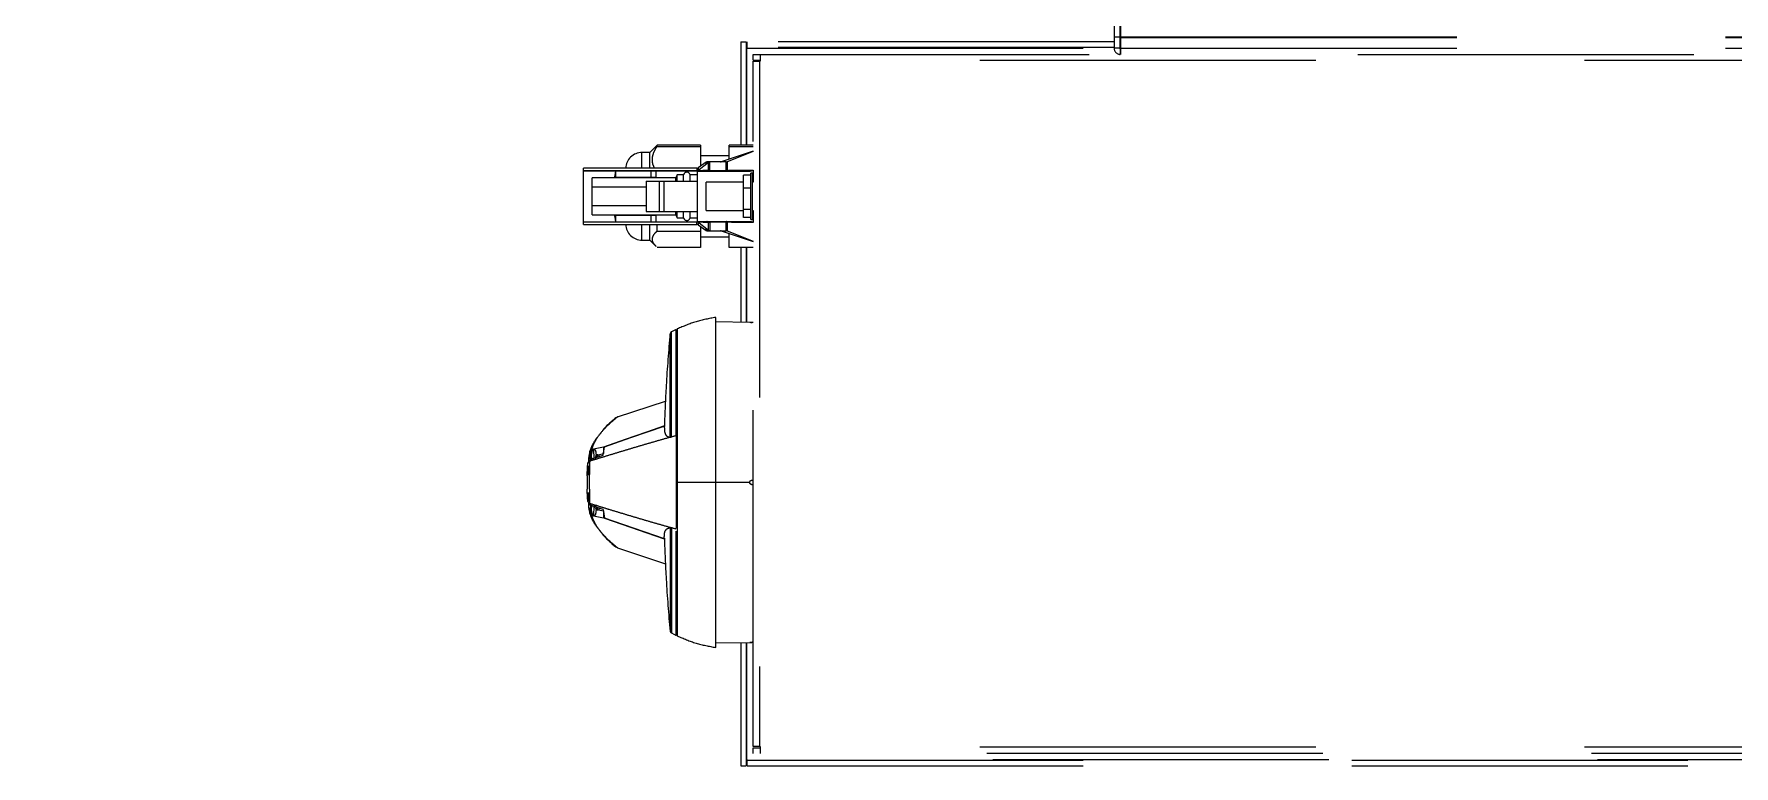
# Model space of a CAD drawing. Header units: feet. Extents: x 0.3 to 98.5, y -18.6 to 31.5.
# Drawn here: x 60.674 to 61.306, y -5.696 to -5.424 of the extents above; entities that cross this region are included whole.
import ezdxf

# ---------------------------------------------------------------- set-up
doc = ezdxf.new("R2010")
doc.units = ezdxf.units.FT
doc.header["$MEASUREMENT"] = 0
doc.linetypes.add('DASHED2', pattern=[0.375, 0.25, -0.125])
doc.layers.add('S-TRACKER TABLE', color=252, linetype='Continuous')
doc.layers.add('STRINGS', color=30, linetype='Continuous')

msp = doc.modelspace()

# ---------------------------------------------------------------- linework, layer by layer
at = {"layer": 'S-TRACKER TABLE', "linetype": 'DASHED2', "lineweight": 15, "ltscale": 0.5}
for p, q in [((61.07562, -5.38895), (61.07562, -5.42918)), ((61.07772, -5.38895), (61.07772, -5.42918)), ((61.07815, -5.43151), (61.07815, -5.41653)), ((60.93668, -5.42681), (60.93668, -5.4653)), ((60.93668, -5.42681), (60.93878, -5.42681)), ((60.93878, -5.42681), (60.93878, -5.4653)), ((61.07562, -5.42681), (60.93909, -5.42681)), ((60.93909, -5.42918), (60.93909, -5.42681)), ((61.07562, -5.42498), (61.07772, -5.42498)), ((61.07815, -5.42681), (61.07772, -5.42681)), ((61.07815, -5.42498), (61.75488, -5.42498)), ((61.07815, -5.4252), (61.75488, -5.4252)), ((60.93909, -5.42918), (60.93878, -5.42918)), ((60.939, -5.4653), (60.939, -5.42918)), ((61.07562, -5.42892), (60.93909, -5.42892)), ((60.93909, -5.42914), (61.07562, -5.42914)), ((60.94137, -5.43361), (60.94137, -5.43151)), ((60.94137, -5.43151), (61.82825, -5.43151)), ((60.94137, -5.43361), (60.94392, -5.43361)), ((60.94392, -5.43151), (60.94392, -5.43405)), ((61.8257, -5.43383), (60.94392, -5.43383)), ((61.07772, -5.42918), (61.07562, -5.42918)), ((61.07815, -5.42892), (61.07772, -5.42892)), ((61.07772, -5.42914), (61.07815, -5.42914)), ((61.07794, -5.4294), (61.07794, -5.43151)), ((61.07815, -5.4294), (61.07794, -5.4294)), ((61.07815, -5.42918), (61.75488, -5.42918)), ((60.94137, -5.68885), (60.94137, -5.43405)), ((60.94137, -5.43405), (60.94392, -5.43405)), ((60.94369, -5.43405), (60.94369, -5.68885)), ((60.90555, -5.4653), (60.90527, -5.46563)), ((60.90555, -5.46577), (60.90555, -5.4653)), ((60.92169, -5.4653), (60.90555, -5.4653)), ((60.92169, -5.4653), (60.92169, -5.47312)), ((60.9324, -5.47043), (60.9324, -5.4653)), ((60.94137, -5.4653), (60.9324, -5.4653)), ((60.90288, -5.46796), (60.89995, -5.46796)), ((60.89995, -5.47383), (60.89995, -5.46796)), ((60.90524, -5.4656), (60.90288, -5.46796)), ((60.90288, -5.47383), (60.90288, -5.46796)), ((60.90555, -5.46577), (60.92169, -5.46577)), ((60.92465, -5.47164), (60.92057, -5.47488)), ((60.92389, -5.4716), (60.92088, -5.47368)), ((60.9324, -5.46917), (60.92169, -5.46917)), ((60.92389, -5.47224), (60.92389, -5.4716)), ((60.93132, -5.47145), (60.92438, -5.47145)), ((60.92438, -5.47145), (60.92438, -5.47185)), ((60.92465, -5.47454), (60.92465, -5.47164)), ((60.92519, -5.47488), (60.92519, -5.47145)), ((60.94137, -5.4675), (60.92942, -5.47141)), ((60.92942, -5.47141), (60.92942, -5.47145)), ((60.93132, -5.47488), (60.93132, -5.47145)), ((60.94137, -5.46762), (60.93163, -5.47139)), ((60.93163, -5.47139), (60.93163, -5.47462)), ((60.9324, -5.46577), (60.94137, -5.46577)), ((60.92039, -5.47383), (60.8782, -5.47383)), ((60.8782, -5.49472), (60.8782, -5.47383)), ((60.8782, -5.47471), (60.92039, -5.47471)), ((60.8782, -5.47478), (60.92029, -5.47478)), ((60.91253, -5.47737), (60.88148, -5.47737)), ((60.88148, -5.49118), (60.88148, -5.47737)), ((60.88985, -5.47725), (60.88985, -5.47679)), ((60.90512, -5.47725), (60.88985, -5.47725)), ((60.89028, -5.47725), (60.89028, -5.47478)), ((60.9034, -5.47737), (60.9034, -5.47478)), ((60.90512, -5.47478), (60.90512, -5.47725)), ((60.91304, -5.47625), (60.91253, -5.47737)), ((60.91253, -5.47866), (60.91253, -5.47737)), ((60.91545, -5.47625), (60.91304, -5.47625)), ((60.91304, -5.47866), (60.91304, -5.47625)), ((60.91545, -5.47866), (60.91545, -5.47625)), ((60.92057, -5.47625), (60.91787, -5.47625)), ((60.91787, -5.47866), (60.91787, -5.47625)), ((60.92039, -5.47383), (60.92039, -5.47478)), ((60.92057, -5.49366), (60.92057, -5.47488)), ((60.92057, -5.47488), (60.94023, -5.47488)), ((60.92088, -5.47368), (60.92088, -5.47457)), ((60.92519, -5.47467), (60.93132, -5.47467)), ((60.94045, -5.47637), (60.93769, -5.47637)), ((60.93769, -5.49218), (60.93769, -5.47637)), ((60.94114, -5.47564), (60.94045, -5.47564)), ((60.94045, -5.4929), (60.94045, -5.47564)), ((60.94114, -5.4929), (60.94114, -5.47564)), ((60.94133, -5.47449), (60.94133, -5.47899)), ((60.88148, -5.48075), (60.9015, -5.48075)), ((60.9015, -5.47866), (60.9015, -5.48988)), ((60.9015, -5.47866), (60.92057, -5.47866)), ((60.90633, -5.47866), (60.90633, -5.48988)), ((60.90806, -5.47866), (60.90806, -5.48988)), ((60.93769, -5.47899), (60.9238, -5.47899)), ((60.9238, -5.48956), (60.9238, -5.47899)), ((60.94045, -5.48123), (60.93769, -5.48123)), ((60.94137, -5.47899), (60.94114, -5.47899)), ((60.9015, -5.4878), (60.88148, -5.4878)), ((60.9015, -5.48988), (60.92057, -5.48988)), ((60.91253, -5.49118), (60.91253, -5.48988)), ((60.91304, -5.4923), (60.91304, -5.48988)), ((60.91545, -5.4923), (60.91545, -5.48988)), ((60.91787, -5.4923), (60.91787, -5.48988)), ((60.9238, -5.48956), (60.93769, -5.48956)), ((60.94045, -5.48913), (60.93769, -5.48913)), ((60.94114, -5.48956), (60.94137, -5.48956)), ((60.94133, -5.48956), (60.94133, -5.49405)), ((60.8782, -5.49377), (60.92029, -5.49377)), ((60.92039, -5.49384), (60.8782, -5.49384)), ((60.8782, -5.49472), (60.92039, -5.49472)), ((60.88148, -5.49118), (60.91253, -5.49118)), ((60.88985, -5.4913), (60.90512, -5.4913)), ((60.88985, -5.49176), (60.88985, -5.4913)), ((60.89028, -5.49377), (60.89028, -5.4913)), ((60.89995, -5.50058), (60.89995, -5.49472)), ((60.90288, -5.50058), (60.90288, -5.49472)), ((60.9034, -5.49377), (60.9034, -5.49118)), ((60.90512, -5.4913), (60.90512, -5.49377)), ((60.90555, -5.49721), (60.90555, -5.49472)), ((60.91253, -5.49118), (60.91304, -5.4923)), ((60.91304, -5.4923), (60.91545, -5.4923)), ((60.91787, -5.4923), (60.92057, -5.4923)), ((60.92039, -5.49472), (60.92039, -5.49377)), ((60.92057, -5.49366), (60.92465, -5.49691)), ((60.92057, -5.49366), (60.94023, -5.49366)), ((60.92088, -5.49398), (60.92088, -5.49487)), ((60.92088, -5.49487), (60.92389, -5.49695)), ((60.92169, -5.49543), (60.92169, -5.50325)), ((60.92389, -5.49695), (60.92389, -5.4963)), ((60.92438, -5.49669), (60.92438, -5.4971)), ((60.92438, -5.4971), (60.93132, -5.4971)), ((60.92465, -5.49691), (60.92465, -5.49401)), ((60.92519, -5.49366), (60.92519, -5.4971)), ((60.93132, -5.49388), (60.92519, -5.49388)), ((60.92942, -5.4971), (60.92942, -5.49714)), ((60.93132, -5.4971), (60.93132, -5.49366)), ((60.93163, -5.49392), (60.93163, -5.49716)), ((60.94045, -5.49218), (60.93769, -5.49218)), ((60.94045, -5.4929), (60.94114, -5.4929)), ((60.89995, -5.50058), (60.90288, -5.50058)), ((60.90288, -5.50058), (60.90524, -5.50295)), ((60.90555, -5.49721), (60.92169, -5.49721)), ((60.92169, -5.50325), (60.90555, -5.50325)), ((60.92169, -5.49938), (60.9324, -5.49938)), ((60.92942, -5.49714), (60.94137, -5.50105)), ((60.93163, -5.49716), (60.94137, -5.50093)), ((60.9324, -5.50325), (60.9324, -5.49811)), ((60.94137, -5.50325), (60.9324, -5.50325)), ((60.93668, -5.50325), (60.93668, -5.53111)), ((60.93878, -5.50325), (60.93878, -5.53114)), ((60.939, -5.53115), (60.939, -5.50325)), ((60.91273, -5.53376), (60.91093, -5.53467)), ((60.94008, -5.53117), (60.9273, -5.53094)), ((60.94137, -5.5312), (60.94094, -5.53119)), ((60.91306, -5.53602), (60.91272, -5.53602)), ((60.91306, -5.53707), (60.91272, -5.53707)), ((60.91306, -5.53707), (60.91272, -5.53707)), ((60.8908, -5.56629), (60.9087, -5.56039)), ((60.9083, -5.56967), (60.90815, -5.56973)), ((60.88049, -5.58195), (60.88057, -5.57929)), ((60.88125, -5.57857), (60.88159, -5.5785)), ((60.88567, -5.5775), (60.8813, -5.57841)), ((60.88195, -5.57842), (60.88159, -5.5785)), ((60.88195, -5.57842), (60.88201, -5.58171)), ((60.88284, -5.57916), (60.88288, -5.58144)), ((60.88547, -5.58058), (60.88602, -5.57741)), ((60.88567, -5.5775), (60.88567, -5.57996)), ((60.91094, -5.57374), (60.91272, -5.57327)), ((60.87956, -5.5882), (60.87971, -5.58488)), ((60.87971, -5.58483), (60.87974, -5.58444)), ((60.87971, -5.58488), (60.87971, -5.58483)), ((60.87976, -5.58418), (60.87977, -5.58401)), ((60.8798, -5.58376), (60.8798, -5.58373)), ((60.88009, -5.58152), (60.88004, -5.58294)), ((60.88008, -5.58178), (60.88008, -5.58186)), ((60.88049, -5.58249), (60.88008, -5.58308)), ((60.88051, -5.58719), (60.88058, -5.58458)), ((60.88053, -5.58283), (60.88054, -5.58277)), ((60.88054, -5.58277), (60.88105, -5.58206)), ((60.881, -5.58205), (60.88138, -5.58192)), ((60.88105, -5.58206), (60.88547, -5.58058)), ((60.88201, -5.58171), (60.88214, -5.5817)), ((60.8826, -5.58121), (60.88258, -5.58179)), ((60.88284, -5.58053), (60.8826, -5.58121)), ((60.8832, -5.58047), (60.88567, -5.57996)), ((60.8833, -5.58017), (60.8833, -5.58131)), ((60.88391, -5.58032), (60.88391, -5.5811)), ((60.91272, -5.58352), (60.91272, -5.5859)), ((60.87956, -5.5882), (60.87953, -5.59065)), ((60.87953, -5.59065), (60.87956, -5.59311)), ((60.88048, -5.58834), (60.88051, -5.58719)), ((60.91272, -5.5859), (60.91272, -5.60133)), ((60.94008, -5.59065), (60.92739, -5.59065)), ((60.94094, -5.58979), (60.94137, -5.58979)), ((60.94137, -5.59152), (60.94094, -5.59152)), ((60.87961, -5.59446), (60.87956, -5.59311)), ((60.8798, -5.59755), (60.87978, -5.59742)), ((60.87988, -5.59787), (60.88006, -5.5982)), ((60.88008, -5.59822), (60.8805, -5.59883)), ((60.88028, -5.59832), (60.88011, -5.59952)), ((60.88052, -5.59459), (60.8805, -5.59354)), ((60.88004, -5.59837), (60.88009, -5.59978)), ((60.88053, -5.59844), (60.88053, -5.59842)), ((60.88054, -5.59853), (60.88053, -5.59844)), ((60.88054, -5.59853), (60.88105, -5.59925)), ((60.881, -5.59926), (60.88138, -5.59938)), ((60.88547, -5.60073), (60.88105, -5.59925)), ((60.88125, -5.60274), (60.88159, -5.60281)), ((60.8813, -5.6029), (60.88567, -5.6038)), ((60.88159, -5.60281), (60.88195, -5.60288)), ((60.88201, -5.59959), (60.88195, -5.60288)), ((60.8826, -5.60009), (60.88259, -5.59976)), ((60.8826, -5.60009), (60.88287, -5.6009)), ((60.88288, -5.59986), (60.88284, -5.60214)), ((60.88567, -5.60134), (60.8832, -5.60083)), ((60.8833, -5.6), (60.8833, -5.60113)), ((60.88391, -5.60021), (60.88391, -5.60098)), ((60.88547, -5.60073), (60.88602, -5.6039)), ((60.88567, -5.60135), (60.88567, -5.6038)), ((60.9083, -5.61163), (60.88567, -5.6038)), ((60.88602, -5.6039), (60.90825, -5.61158)), ((60.91272, -5.60133), (60.91272, -5.60367)), ((60.91272, -5.60804), (60.91094, -5.60757)), ((60.8908, -5.61501), (60.9087, -5.62091)), ((60.91093, -5.64663), (60.91273, -5.64755)), ((60.91272, -5.64424), (60.91306, -5.64423)), ((60.91272, -5.64529), (60.91306, -5.64528)), ((60.92739, -5.65036), (60.94008, -5.65014)), ((60.93668, -5.6502), (60.93668, -5.69609)), ((60.93878, -5.65016), (60.93878, -5.69609)), ((60.939, -5.69373), (60.939, -5.65016)), ((60.94137, -5.65011), (60.94094, -5.65012)), ((60.94392, -5.68885), (60.94137, -5.68885)), ((60.94137, -5.6914), (60.94137, -5.6893)), ((60.94137, -5.6893), (60.94392, -5.6893)), ((61.82825, -5.6914), (60.94137, -5.6914)), ((60.94392, -5.68885), (60.94392, -5.6914)), ((61.8257, -5.68908), (60.94392, -5.68908)), ((60.93668, -5.69609), (60.93878, -5.69609)), ((60.93878, -5.69373), (60.93909, -5.69373)), ((60.93909, -5.69609), (60.93909, -5.69373)), ((61.83052, -5.69377), (60.93909, -5.69377)), ((60.93909, -5.69399), (61.83052, -5.69399)), ((60.93909, -5.69609), (61.83052, -5.69609))]:
    msp.add_line(p, q, dxfattribs=at)
at = {"layer": 'S-TRACKER TABLE', "linetype": 'DASHED2', "lineweight": 15, "ltscale": 0.5, "flags": 128}
for points in [[(60.90801, -5.56977), (60.90169, -5.57196), (60.89368, -5.57473), (60.88567, -5.5775)], [(60.88602, -5.57741), (60.89586, -5.57401), (60.90825, -5.56972)], [(60.88138, -5.58192), (60.8817, -5.58182), (60.88201, -5.58171)], [(60.88201, -5.59959), (60.8817, -5.59949), (60.88138, -5.59938)]]:
    msp.add_lwpolyline(points, dxfattribs=at)
at = {"layer": 'S-TRACKER TABLE', "linetype": 'DASHED2', "lineweight": 15, "ltscale": 0.5}
for centre, radius, start, end in [((61.07794, -5.42918), 0.00232, 180, 270), ((61.07794, -5.42918), 0.000219, 180, 270), ((60.89995, -5.474), 0.00604, 90, 178.36275), ((60.92438, -5.47231), 0.000863, 90, 124.60568), ((60.92519, -5.47231), 0.000863, 90, 128.51979), ((60.92915, -5.47059), 0.000863, 270, 288.11514), ((60.93132, -5.47059), 0.000863, 270, 291.17809), ((60.91666, -5.47654), 0.00124, 13.65713, 166.34287), ((60.92039, -5.47297), 0.000863, 270, 304.60568), ((60.92057, -5.47407), 0.000817, 270.13072, 311.29732), ((60.92408, -5.47425), 0.000639, 272.62091, 332.46435), ((60.93126, -5.4745), 0.00039, 278.47185, 341.22885), ((60.93132, -5.47355), 0.00112, 269.90551, 286.03748), ((60.89995, -5.49454), 0.00604, 181.63725, 270), ((60.91666, -5.49201), 0.00124, 193.65713, 346.34287), ((60.92039, -5.49558), 0.000863, 55.39432, 90), ((60.92057, -5.49448), 0.000817, 48.70268, 89.86928), ((60.92438, -5.49624), 0.000863, 235.39432, 270), ((60.92408, -5.4943), 0.000639, 27.53565, 87.37909), ((60.92519, -5.49624), 0.000863, 231.48021, 270), ((60.92915, -5.49796), 0.000863, 71.88486, 90), ((60.93126, -5.49405), 0.00039, 18.77115, 81.52815), ((60.93132, -5.495), 0.00112, 73.96252, 90.09449), ((60.93132, -5.49796), 0.000863, 68.82191, 90)]:
    msp.add_arc(centre, radius, start, end, dxfattribs=at)
for start_param, end_param in [(0.964354, 1.104772), (2.036821, 2.177239)]:
    msp.add_ellipse((60.89351, -5.48427), major_axis=(0, 0.01666), ratio=0.24643, start_param=start_param, end_param=end_param, dxfattribs=at)
for points, knots in [([(60.90469, -5.47383), (60.90458, -5.47364), (60.90405, -5.47272), (60.90374, -5.47101), (60.90396, -5.46879), (60.90471, -5.46706), (60.90536, -5.46607), (60.90555, -5.46577)], [0, 0, 0, 0, 0.072772, 0.355554, 0.613676, 0.881514, 1, 1, 1, 1]), ([(60.92057, -5.47488), (60.92057, -5.47488), (60.9206, -5.47486), (60.92076, -5.47475), (60.92095, -5.47471), (60.92111, -5.47468)], [0, 0, 0, 0, 0.013286, 0.201551, 1, 1, 1, 1]), ([(60.92111, -5.47468), (60.92164, -5.47465), (60.92242, -5.47462), (60.92383, -5.47457), (60.92443, -5.47455), (60.92465, -5.47454)], [0, 0, 0, 0, 0.584706, 0.851036, 1, 1, 1, 1]), ([(60.92465, -5.47454), (60.92469, -5.47456), (60.92478, -5.4746), (60.92492, -5.47464), (60.92507, -5.47466), (60.92514, -5.47467), (60.92519, -5.47467)], [0, 0, 0, 0, 0.347779, 0.693541, 0.817926, 1, 1, 1, 1]), ([(60.93163, -5.47462), (60.93324, -5.4746), (60.93643, -5.47455), (60.9397, -5.47451), (60.94133, -5.47449)], [0, 0, 0, 0, 0.504284, 1, 1, 1, 1]), ([(60.94133, -5.47449), (60.94132, -5.47452), (60.94132, -5.47457), (60.94126, -5.47466), (60.94113, -5.47475), (60.94079, -5.47487), (60.94047, -5.47488), (60.94023, -5.47488)], [0, 0, 0, 0, 0.077089, 0.154139, 0.26443, 0.460052, 1, 1, 1, 1]), ([(60.92111, -5.49387), (60.92095, -5.49384), (60.92076, -5.4938), (60.9206, -5.49369), (60.92057, -5.49366), (60.92057, -5.49366)], [0, 0, 0, 0, 0.798449, 0.986714, 1, 1, 1, 1]), ([(60.92465, -5.49401), (60.92404, -5.49399), (60.92256, -5.49394), (60.92165, -5.49389), (60.92111, -5.49387)], [0, 0, 0, 0, 0.415229, 1, 1, 1, 1]), ([(60.92465, -5.49401), (60.92471, -5.49398), (60.92479, -5.49394), (60.92494, -5.4939), (60.92506, -5.49388), (60.92514, -5.49388), (60.92519, -5.49388)], [0, 0, 0, 0, 0.457271, 0.684998, 0.789758, 1, 1, 1, 1]), ([(60.94133, -5.49405), (60.9397, -5.49404), (60.93643, -5.494), (60.93324, -5.49395), (60.93163, -5.49392)], [0, 0, 0, 0, 0.495678, 1, 1, 1, 1]), ([(60.94023, -5.49366), (60.94045, -5.49367), (60.94074, -5.49368), (60.94106, -5.49377), (60.9412, -5.49384), (60.94129, -5.49393), (60.94132, -5.494), (60.94133, -5.49404), (60.94133, -5.49405)], [0, 0, 0, 0, 0.507701, 0.649393, 0.791942, 0.878275, 0.965292, 1, 1, 1, 1]), ([(60.90527, -5.50292), (60.90494, -5.50258), (60.90417, -5.50179), (60.90372, -5.50049), (60.90396, -5.4991), (60.90471, -5.49801), (60.90536, -5.4974), (60.90555, -5.49721)], [0, 0, 0, 0, 0.182683, 0.431944, 0.65947, 0.895559, 1, 1, 1, 1]), ([(60.91095, -5.53467), (60.91087, -5.53471), (60.91073, -5.5348), (60.91056, -5.53501), (60.91044, -5.53524), (60.91041, -5.53541), (60.9104, -5.5355)], [0, 0, 0, 0, 0.249897, 0.499873, 0.749918, 1, 1, 1, 1]), ([(60.91094, -5.57374), (60.91094, -5.57128), (60.91094, -5.56636), (60.91094, -5.55955), (60.91094, -5.55332), (60.91094, -5.54783), (60.91094, -5.54318), (60.91094, -5.53946), (60.91094, -5.53671), (60.91094, -5.53515), (60.91094, -5.5345), (60.91094, -5.53468), (60.91094, -5.53468)], [0, 0, 0, 0, 0.110826, 0.22166, 0.332502, 0.443345, 0.55418, 0.665003, 0.775813, 0.886615, 0.997417, 1, 1, 1, 1]), ([(60.91272, -5.57327), (60.91272, -5.57012), (60.91272, -5.56384), (60.91272, -5.5554), (60.91272, -5.54801), (60.91272, -5.54198), (60.91272, -5.53742), (60.91272, -5.5347), (60.91272, -5.53354), (60.91272, -5.53383), (60.91272, -5.53386)], [0, 0, 0, 0, 0.140459, 0.280919, 0.421379, 0.561838, 0.702298, 0.842757, 0.983216, 1, 1, 1, 1]), ([(60.91306, -5.5336), (60.91306, -5.53381), (60.91306, -5.53423), (60.91306, -5.53763), (60.91306, -5.5429), (60.91306, -5.55005), (60.91306, -5.55875), (60.91306, -5.56868), (60.91306, -5.57945), (60.91306, -5.58692), (60.91306, -5.59065)], [0, 0, 0, 0, 0.124995, 0.249994, 0.374998, 0.500003, 0.625007, 0.750006, 0.875002, 1, 1, 1, 1]), ([(60.92739, -5.59065), (60.92739, -5.58664), (60.92739, -5.5786), (60.92739, -5.56701), (60.92739, -5.55633), (60.92739, -5.54698), (60.92739, -5.53929), (60.92739, -5.53361), (60.92739, -5.52996), (60.92739, -5.52951), (60.92739, -5.52928)], [0, 0, 0, 0, 0.124998, 0.249994, 0.374993, 0.499997, 0.625002, 0.750005, 0.875004, 1, 1, 1, 1]), ([(60.94094, -5.53119), (60.94083, -5.53119), (60.9406, -5.53118), (60.94031, -5.53117), (60.94012, -5.53117), (60.94005, -5.53117), (60.94011, -5.53117), (60.94014, -5.53117)], [0, 0, 0, 0, 0.200475, 0.400831, 0.600916, 0.800987, 1, 1, 1, 1]), ([(60.94047, -5.53118), (60.94051, -5.53118), (60.94065, -5.53118), (60.94082, -5.53119), (60.94094, -5.53119)], [0, 0, 0, 0, 0.333518, 1, 1, 1, 1]), ([(60.91042, -5.53524), (60.90987, -5.54171), (60.9089, -5.55324), (60.90848, -5.5648), (60.90829, -5.56987)], [0, 0, 0, 0, 0.560965, 1, 1, 1, 1]), ([(60.9104, -5.5355), (60.9104, -5.5355), (60.9104, -5.53548), (60.9104, -5.5355), (60.9104, -5.53553)], [0, 0, 0, 0, 0.198635, 1, 1, 1, 1]), ([(60.9104, -5.57387), (60.9104, -5.57154), (60.9104, -5.5668), (60.9104, -5.56016), (60.9104, -5.55395), (60.9104, -5.54844), (60.9104, -5.54378), (60.9104, -5.54011), (60.9104, -5.5375), (60.9104, -5.53587), (60.9104, -5.53562), (60.9104, -5.5355)], [0, 0, 0, 0, 0.107948, 0.219107, 0.332513, 0.447078, 0.561643, 0.67505, 0.786209, 0.894157, 1, 1, 1, 1]), ([(60.8813, -5.57841), (60.88151, -5.57773), (60.88195, -5.57637), (60.88349, -5.57365), (60.88612, -5.57037), (60.88924, -5.56765), (60.8908, -5.56629)], [0, 0, 0, 0, 0.250112, 0.500102, 0.749861, 1, 1, 1, 1]), ([(60.89049, -5.56641), (60.8888, -5.56784), (60.8866, -5.5697), (60.88543, -5.57116), (60.88517, -5.57149)], [0, 0, 0, 0, 0.77246, 1, 1, 1, 1]), ([(60.8908, -5.56629), (60.89078, -5.56628), (60.89075, -5.56626), (60.89075, -5.56632), (60.89075, -5.56634)], [0, 0, 0, 0, 0.582074, 1, 1, 1, 1]), ([(60.88078, -5.57873), (60.88096, -5.57821), (60.88138, -5.577), (60.88252, -5.5748), (60.88424, -5.57284), (60.88495, -5.57202)], [0, 0, 0, 0, 0.30248, 0.711367, 1, 1, 1, 1]), ([(60.90826, -5.56987), (60.90829, -5.57071), (60.90834, -5.5723), (60.9091, -5.57357), (60.90996, -5.57377), (60.9104, -5.57387)], [0, 0, 0, 0, 0.361195, 0.680125, 1, 1, 1, 1]), ([(60.88125, -5.57857), (60.88115, -5.5786), (60.88093, -5.57867), (60.88068, -5.57892), (60.88055, -5.5792), (60.88054, -5.57938), (60.88053, -5.57945)], [0, 0, 0, 0, 0.296895, 0.595089, 0.859646, 1, 1, 1, 1]), ([(60.8806, -5.57916), (60.88061, -5.57911), (60.88063, -5.57896), (60.88075, -5.57874), (60.88095, -5.57854), (60.88114, -5.57844), (60.88126, -5.57841), (60.8813, -5.57841)], [0, 0, 0, 0, 0.13329, 0.376521, 0.625906, 0.900721, 1, 1, 1, 1]), ([(60.881, -5.58205), (60.88089, -5.58167), (60.88068, -5.58091), (60.88106, -5.57935), (60.88125, -5.57857)], [0, 0, 0, 0, 0.499951, 1, 1, 1, 1]), ([(60.88138, -5.58192), (60.88126, -5.58155), (60.88102, -5.58081), (60.8814, -5.57927), (60.88159, -5.5785)], [0, 0, 0, 0, 0.49996, 1, 1, 1, 1]), ([(60.88284, -5.57916), (60.88284, -5.57909), (60.88282, -5.57895), (60.88272, -5.57875), (60.88257, -5.57858), (60.88236, -5.57845), (60.88214, -5.5784), (60.882, -5.57842), (60.88195, -5.57842)], [0, 0, 0, 0, 0.147837, 0.294914, 0.460848, 0.655409, 0.880489, 1, 1, 1, 1]), ([(60.89591, -5.57809), (60.89452, -5.57851), (60.89172, -5.57934), (60.88894, -5.58019), (60.88754, -5.58062)], [0, 0, 0, 0, 0.500014, 1, 1, 1, 1]), ([(60.9043, -5.57563), (60.9029, -5.57603), (60.9001, -5.57684), (60.89731, -5.57767), (60.89591, -5.57809)], [0, 0, 0, 0, 0.49996, 1, 1, 1, 1]), ([(60.91272, -5.57327), (60.91131, -5.57365), (60.9085, -5.57443), (60.9057, -5.57523), (60.9043, -5.57563)], [0, 0, 0, 0, 0.500027, 1, 1, 1, 1]), ([(60.9104, -5.57387), (60.91042, -5.57386), (60.91046, -5.57386), (60.91065, -5.57381), (60.91084, -5.57376), (60.91094, -5.57374)], [0, 0, 0, 0, 0.332037, 0.664851, 1, 1, 1, 1]), ([(60.91272, -5.57327), (60.91272, -5.57328), (60.91272, -5.5733), (60.91272, -5.57359), (60.91272, -5.57413), (60.91272, -5.57543), (60.91272, -5.57859), (60.91272, -5.58155), (60.91272, -5.58352)], [0, 0, 0, 0, 0.063169, 0.124147, 0.180629, 0.248837, 0.498992, 1, 1, 1, 1]), ([(60.87971, -5.58488), (60.87972, -5.58484), (60.87974, -5.58476), (60.87994, -5.58466), (60.88022, -5.58459), (60.88046, -5.58458), (60.88058, -5.58458)], [0, 0, 0, 0, 0.242126, 0.498874, 0.756851, 1, 1, 1, 1]), ([(60.87974, -5.58444), (60.87974, -5.58436), (60.87975, -5.58427), (60.87976, -5.58419), (60.87976, -5.58418)], [0, 0, 0, 0, 0.950682, 1, 1, 1, 1]), ([(60.87977, -5.58401), (60.87978, -5.58398), (60.87978, -5.58391), (60.87979, -5.58381), (60.8798, -5.58377), (60.8798, -5.58376)], [0, 0, 0, 0, 0.265438, 0.656204, 1, 1, 1, 1]), ([(60.8798, -5.58373), (60.87981, -5.58363), (60.87982, -5.5835), (60.87989, -5.5834), (60.8799, -5.58338)], [0, 0, 0, 0, 0.795767, 1, 1, 1, 1]), ([(60.87982, -5.5837), (60.87984, -5.5836), (60.87987, -5.58339), (60.88003, -5.58312), (60.88026, -5.58289), (60.88045, -5.58281), (60.88054, -5.58277)], [0, 0, 0, 0, 0.2442, 0.499985, 0.755788, 1, 1, 1, 1]), ([(60.87987, -5.58357), (60.87987, -5.58359), (60.87986, -5.58362), (60.87986, -5.58367), (60.87986, -5.58368)], [0, 0, 0, 0, 0.724244, 1, 1, 1, 1]), ([(60.8799, -5.58337), (60.87989, -5.58339), (60.87988, -5.58343), (60.87987, -5.58353), (60.87987, -5.58357)], [0, 0, 0, 0, 0.64942, 1, 1, 1, 1]), ([(60.87997, -5.58487), (60.87995, -5.5853), (60.87991, -5.58629), (60.87989, -5.5874), (60.87988, -5.58802)], [0, 0, 0, 0, 0.442446, 1, 1, 1, 1]), ([(60.88055, -5.58277), (60.88048, -5.5828), (60.88034, -5.58285), (60.88016, -5.58299), (60.88, -5.58317), (60.87993, -5.58331), (60.87989, -5.58338)], [0, 0, 0, 0, 0.235822, 0.485878, 0.743886, 1, 1, 1, 1]), ([(60.8799, -5.58338), (60.87994, -5.58331), (60.88002, -5.58314), (60.88024, -5.58294), (60.88043, -5.58287), (60.88053, -5.58283)], [0, 0, 0, 0, 0.276815, 0.646608, 1, 1, 1, 1]), ([(60.88008, -5.58186), (60.88008, -5.58191), (60.88007, -5.58213), (60.8801, -5.58244), (60.88017, -5.58276), (60.88024, -5.58291), (60.88028, -5.58298)], [0, 0, 0, 0, 0.098593, 0.439737, 0.754855, 1, 1, 1, 1]), ([(60.88053, -5.57945), (60.88048, -5.57962), (60.88038, -5.57999), (60.88025, -5.58055), (60.88014, -5.58113), (60.88011, -5.58149), (60.88009, -5.58168)], [0, 0, 0, 0, 0.197202, 0.42961, 0.697213, 1, 1, 1, 1]), ([(60.88105, -5.58206), (60.88093, -5.58211), (60.88071, -5.58221), (60.88056, -5.58241), (60.88049, -5.5825)], [0, 0, 0, 0, 0.542272, 1, 1, 1, 1]), ([(60.88057, -5.58344), (60.88056, -5.58328), (60.88054, -5.583), (60.88053, -5.58288), (60.88053, -5.58283)], [0, 0, 0, 0, 0.523536, 1, 1, 1, 1]), ([(60.88754, -5.58062), (60.88638, -5.58097), (60.88404, -5.58169), (60.88171, -5.58241), (60.88054, -5.58277)], [0, 0, 0, 0, 0.499999, 1, 1, 1, 1]), ([(60.88058, -5.58458), (60.88058, -5.58442), (60.88059, -5.58401), (60.88057, -5.58365), (60.88057, -5.58344)], [0, 0, 0, 0, 0.388905, 1, 1, 1, 1]), ([(60.8805, -5.59354), (60.88049, -5.5931), (60.88047, -5.59213), (60.88046, -5.59082), (60.88047, -5.58953), (60.88048, -5.58877), (60.88048, -5.58834)], [0, 0, 0, 0, 0.254564, 0.562183, 0.753796, 1, 1, 1, 1]), ([(60.91306, -5.59065), (60.91306, -5.59439), (60.91306, -5.60185), (60.91306, -5.61263), (60.91306, -5.62255), (60.91306, -5.63125), (60.91306, -5.6384), (60.91306, -5.64368), (60.91306, -5.64707), (60.91306, -5.64749), (60.91306, -5.64771)], [0, 0, 0, 0, 0.124998, 0.249994, 0.374993, 0.499997, 0.625002, 0.750006, 0.875005, 1, 1, 1, 1]), ([(60.92739, -5.59065), (60.92492, -5.59065), (60.91998, -5.59065), (60.91537, -5.59065), (60.91306, -5.59065)], [0, 0, 0, 0, 0.499983, 1, 1, 1, 1]), ([(60.92739, -5.65203), (60.92739, -5.6518), (60.92739, -5.65134), (60.92739, -5.64769), (60.92739, -5.64202), (60.92739, -5.63433), (60.92739, -5.62497), (60.92739, -5.61429), (60.92739, -5.6027), (60.92739, -5.59467), (60.92739, -5.59065)], [0, 0, 0, 0, 0.124996, 0.249995, 0.374998, 0.500003, 0.625007, 0.750006, 0.875002, 1, 1, 1, 1]), ([(60.94008, -5.59065), (60.94009, -5.59054), (60.94012, -5.59031), (60.94031, -5.59003), (60.9406, -5.58983), (60.94083, -5.5898), (60.94094, -5.58979)], [0, 0, 0, 0, 0.250341, 0.500076, 0.749944, 1, 1, 1, 1]), ([(60.94008, -5.59065), (60.94009, -5.59056), (60.9401, -5.59036), (60.94025, -5.59011), (60.94047, -5.58991), (60.94071, -5.5898), (60.94088, -5.58979), (60.94094, -5.58979)], [0, 0, 0, 0, 0.213377, 0.426689, 0.641796, 0.858909, 1, 1, 1, 1]), ([(60.94094, -5.59152), (60.94083, -5.5915), (60.9406, -5.59148), (60.94031, -5.59128), (60.94012, -5.59099), (60.94009, -5.59077), (60.94008, -5.59065)], [0, 0, 0, 0, 0.250469, 0.500244, 0.750069, 1, 1, 1, 1]), ([(60.94094, -5.59152), (60.94084, -5.59151), (60.94065, -5.59149), (60.94039, -5.59134), (60.94019, -5.59112), (60.94009, -5.59087), (60.94008, -5.59071), (60.94008, -5.59065)], [0, 0, 0, 0, 0.214754, 0.429423, 0.646086, 0.862877, 1, 1, 1, 1]), ([(60.87961, -5.59446), (60.87962, -5.59448), (60.87964, -5.59452), (60.87985, -5.59456), (60.88015, -5.59459), (60.8804, -5.59459), (60.88052, -5.59459)], [0, 0, 0, 0, 0.24208, 0.500068, 0.757991, 1, 1, 1, 1]), ([(60.87978, -5.59742), (60.87977, -5.59724), (60.87974, -5.59686), (60.87967, -5.59585), (60.87963, -5.59504), (60.87961, -5.59446)], [0, 0, 0, 0, 0.211991, 0.440674, 1, 1, 1, 1]), ([(60.88055, -5.59809), (60.88045, -5.59807), (60.88024, -5.59802), (60.87999, -5.59786), (60.87982, -5.59765), (60.8798, -5.59749), (60.87978, -5.59742)], [0, 0, 0, 0, 0.243244, 0.501392, 0.763142, 1, 1, 1, 1]), ([(60.8798, -5.59755), (60.87981, -5.59764), (60.87984, -5.59784), (60.88001, -5.5981), (60.88024, -5.59831), (60.88043, -5.59838), (60.88053, -5.59842)], [0, 0, 0, 0, 0.244598, 0.500107, 0.755516, 1, 1, 1, 1]), ([(60.87991, -5.59446), (60.87991, -5.59468), (60.87992, -5.59574), (60.87997, -5.5967), (60.88001, -5.59747)], [0, 0, 0, 0, 0.200548, 1, 1, 1, 1]), ([(60.88006, -5.5982), (60.88013, -5.59827), (60.88026, -5.59842), (60.88045, -5.59849), (60.88054, -5.59853)], [0, 0, 0, 0, 0.488204, 1, 1, 1, 1]), ([(60.88055, -5.59582), (60.88055, -5.5958), (60.88055, -5.59578), (60.88055, -5.59575), (60.88055, -5.59573), (60.88054, -5.59535), (60.88053, -5.59497), (60.88052, -5.59459)], [0, 0, 0, 0, 0.040702, 0.063552, 0.070622, 0.074797, 1, 1, 1, 1]), ([(60.88053, -5.59842), (60.88053, -5.59838), (60.88054, -5.59829), (60.88055, -5.59816), (60.88055, -5.59809)], [0, 0, 0, 0, 0.524004, 1, 1, 1, 1]), ([(60.88058, -5.59692), (60.88058, -5.59685), (60.88058, -5.59672), (60.88057, -5.5965), (60.88057, -5.59622), (60.88056, -5.59598), (60.88056, -5.59584), (60.88055, -5.59582)], [0, 0, 0, 0, 0.194442, 0.348773, 0.623395, 0.956333, 1, 1, 1, 1]), ([(60.88055, -5.59809), (60.88056, -5.59791), (60.88058, -5.59756), (60.88058, -5.59713), (60.88058, -5.59692)], [0, 0, 0, 0, 0.527904, 1, 1, 1, 1]), ([(60.88011, -5.59952), (60.8801, -5.59957), (60.88002, -5.60004), (60.88029, -5.60099), (60.88053, -5.60186)], [0, 0, 0, 0, 0.091641, 1, 1, 1, 1]), ([(60.88125, -5.60274), (60.88115, -5.60271), (60.88093, -5.60264), (60.88068, -5.60238), (60.88055, -5.6021), (60.88054, -5.60192), (60.88053, -5.60186)], [0, 0, 0, 0, 0.296912, 0.595127, 0.859611, 1, 1, 1, 1]), ([(60.88754, -5.60069), (60.88638, -5.60033), (60.88404, -5.59961), (60.88171, -5.59889), (60.88054, -5.59853)], [0, 0, 0, 0, 0.500003, 1, 1, 1, 1]), ([(60.88055, -5.59889), (60.88062, -5.59896), (60.88076, -5.59912), (60.88095, -5.5992), (60.88105, -5.59925)], [0, 0, 0, 0, 0.468038, 1, 1, 1, 1]), ([(60.8806, -5.60215), (60.88061, -5.6022), (60.88063, -5.60235), (60.88075, -5.60256), (60.88095, -5.60276), (60.88114, -5.60286), (60.88126, -5.60289), (60.8813, -5.6029)], [0, 0, 0, 0, 0.133124, 0.376329, 0.625686, 0.900538, 1, 1, 1, 1]), ([(60.88495, -5.60928), (60.88424, -5.60847), (60.88252, -5.6065), (60.88138, -5.60431), (60.88096, -5.60309), (60.88078, -5.60258)], [0, 0, 0, 0, 0.288475, 0.697451, 1, 1, 1, 1]), ([(60.88125, -5.60274), (60.88106, -5.60196), (60.88068, -5.6004), (60.88089, -5.59964), (60.881, -5.59926)], [0, 0, 0, 0, 0.499958, 1, 1, 1, 1]), ([(60.88159, -5.60281), (60.8814, -5.60204), (60.88102, -5.6005), (60.88126, -5.59975), (60.88138, -5.59938)], [0, 0, 0, 0, 0.50004, 1, 1, 1, 1]), ([(60.8908, -5.61501), (60.88923, -5.61365), (60.88752, -5.61216), (60.88576, -5.61035), (60.8852, -5.60972), (60.88438, -5.60872), (60.8832, -5.60715), (60.8823, -5.60554), (60.88164, -5.60399), (60.88143, -5.60333), (60.8813, -5.6029)], [0, 0, 0, 0, 0.250089, 0.27273, 0.374983, 0.388591, 0.499966, 0.749904, 0.837488, 1, 1, 1, 1]), ([(60.88195, -5.60288), (60.88205, -5.60289), (60.88224, -5.6029), (60.88251, -5.60278), (60.88271, -5.60258), (60.88282, -5.60235), (60.88284, -5.60221), (60.88284, -5.60214)], [0, 0, 0, 0, 0.235721, 0.468194, 0.705915, 0.866977, 1, 1, 1, 1]), ([(60.8829, -5.59897), (60.88289, -5.59904), (60.88288, -5.59918), (60.88277, -5.59937), (60.88262, -5.59952), (60.88242, -5.59961), (60.88221, -5.59964), (60.88207, -5.59961), (60.88201, -5.59959)], [0, 0, 0, 0, 0.159439, 0.318693, 0.482265, 0.655, 0.844556, 1, 1, 1, 1]), ([(60.89591, -5.60322), (60.89452, -5.6028), (60.89172, -5.60196), (60.88894, -5.60111), (60.88754, -5.60069)], [0, 0, 0, 0, 0.499997, 1, 1, 1, 1]), ([(60.9043, -5.60568), (60.9029, -5.60528), (60.9001, -5.60446), (60.89731, -5.60363), (60.89591, -5.60322)], [0, 0, 0, 0, 0.500005, 1, 1, 1, 1]), ([(60.91272, -5.60367), (60.91272, -5.60438), (60.91272, -5.60551), (60.91272, -5.6069), (60.91272, -5.60743), (60.91272, -5.60766)], [0, 0, 0, 0, 0.496942, 0.78185, 1, 1, 1, 1]), ([(60.88516, -5.60981), (60.88543, -5.61014), (60.8866, -5.6116), (60.8888, -5.61346), (60.89049, -5.6149)], [0, 0, 0, 0, 0.227854, 1, 1, 1, 1]), ([(60.91272, -5.60804), (60.91131, -5.60765), (60.9085, -5.60689), (60.9057, -5.60608), (60.9043, -5.60568)], [0, 0, 0, 0, 0.499997, 1, 1, 1, 1]), ([(60.90826, -5.61143), (60.90827, -5.61068), (60.9083, -5.60952), (60.90886, -5.60795), (60.90974, -5.60766), (60.9104, -5.60744)], [0, 0, 0, 0, 0.316306, 0.488527, 1, 1, 1, 1]), ([(60.9104, -5.60744), (60.9104, -5.60985), (60.9104, -5.61468), (60.9104, -5.62136), (60.9104, -5.62747), (60.9104, -5.63286), (60.91039, -5.63743), (60.91039, -5.6411), (60.91039, -5.64375), (60.91039, -5.64544), (60.91039, -5.64567), (60.91039, -5.64579)], [0, 0, 0, 0, 0.111774, 0.223558, 0.335349, 0.44714, 0.55892, 0.670683, 0.782431, 0.894168, 1, 1, 1, 1]), ([(60.9104, -5.60744), (60.91041, -5.60744), (60.91044, -5.60744), (60.91056, -5.60747), (60.91073, -5.60751), (60.91087, -5.60755), (60.91094, -5.60757)], [0, 0, 0, 0, 0.256976, 0.511794, 0.759183, 1, 1, 1, 1]), ([(60.91094, -5.60757), (60.91094, -5.61003), (60.91094, -5.61494), (60.91094, -5.62175), (60.91094, -5.62798), (60.91094, -5.63347), (60.91094, -5.63813), (60.91094, -5.64184), (60.91094, -5.64459), (60.91094, -5.64616), (60.91094, -5.64681), (60.91094, -5.64663), (60.91094, -5.64662)], [0, 0, 0, 0, 0.110825, 0.221651, 0.332476, 0.443302, 0.554127, 0.664953, 0.775778, 0.886604, 0.997429, 1, 1, 1, 1]), ([(60.91272, -5.64745), (60.91272, -5.64748), (60.91272, -5.64776), (60.91272, -5.6466), (60.91272, -5.64388), (60.91272, -5.63932), (60.91272, -5.63329), (60.91272, -5.62591), (60.91272, -5.61771), (60.91272, -5.6117), (60.91272, -5.60883)], [0, 0, 0, 0, 0.016988, 0.159156, 0.301325, 0.443494, 0.585663, 0.727832, 0.870001, 1, 1, 1, 1]), ([(60.90829, -5.61143), (60.90848, -5.61651), (60.9089, -5.62807), (60.90987, -5.6396), (60.91042, -5.64606)], [0, 0, 0, 0, 0.439099, 1, 1, 1, 1]), ([(60.91039, -5.64579), (60.91039, -5.6458), (60.91039, -5.64583), (60.91039, -5.64581), (60.91039, -5.6458)], [0, 0, 0, 0, 0.575673, 1, 1, 1, 1]), ([(60.91039, -5.64581), (60.91041, -5.6459), (60.91043, -5.64607), (60.91056, -5.6463), (60.91072, -5.6465), (60.91087, -5.64659), (60.91094, -5.64664)], [0, 0, 0, 0, 0.250105, 0.500163, 0.750133, 1, 1, 1, 1]), ([(60.94094, -5.65012), (60.94083, -5.65012), (60.9406, -5.65012), (60.94031, -5.65013), (60.94012, -5.65014), (60.94005, -5.65014), (60.94012, -5.65014), (60.94031, -5.65013), (60.9406, -5.65012), (60.94083, -5.65012), (60.94094, -5.65012)], [0, 0, 0, 0, 0.125226, 0.250252, 0.375346, 0.500297, 0.625477, 0.749863, 0.874895, 1, 1, 1, 1])]:
    msp.add_open_spline(points, degree=3, knots=knots, dxfattribs=at)
for points in [[(60.92739, -5.52928), (60.92492, -5.52973), (60.91998, -5.53063), (60.91537, -5.53261), (60.91306, -5.5336)], [(60.91306, -5.64771), (60.91537, -5.6487), (60.91998, -5.65068), (60.92492, -5.65158), (60.92739, -5.65203)]]:
    msp.add_open_spline(points, degree=3, dxfattribs=at)
at = {"layer": 'STRINGS'}
for points in [[(60.57662, -5.46569, -0.311522), (60.79614, -5.18699, -0.150947), (60.93722, -5.18699, 0.017942), (60.97437, -5.19703, 0.017942)], [(60.59126, -5.46569, -0.310671), (60.80045, -5.20096, -0.150947), (60.9329, -5.20096, 0.017193), (60.96946, -5.21089, 0.017193)]]:
    msp.add_lwpolyline(points, format="xyb", dxfattribs=at)

doc.saveas('drawing.dxf')
